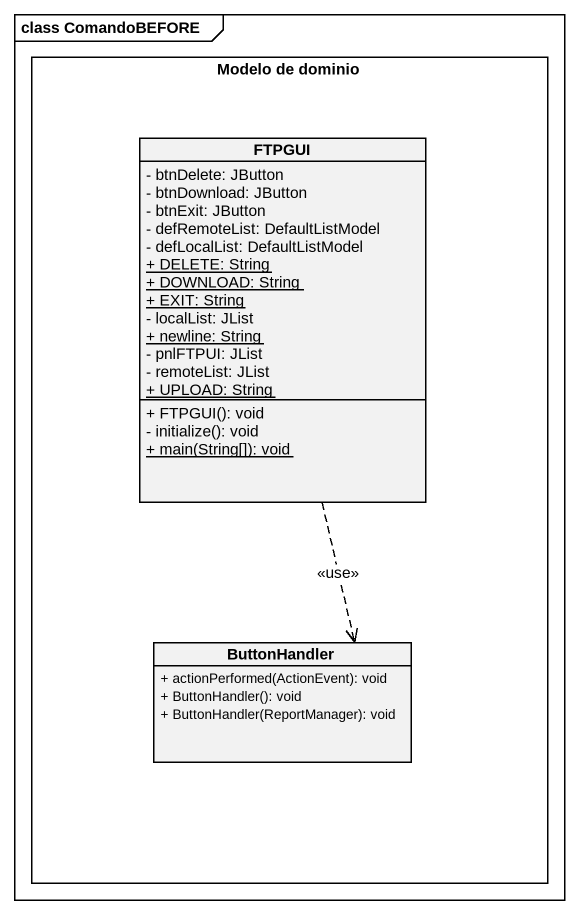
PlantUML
@startuml
mainframe class ComandoBEFORE
hide circle
hide empty members
skinparam classAttributeIconSize 0
rectangle "Modelo de dominio" as Modelo_de_dominio {
  class FTPGUI {
    - btnDelete: JButton
    - btnDownload: JButton
    - btnExit: JButton
    - defRemoteList: DefaultListModel
    - defLocalList: DefaultListModel
    {static} + DELETE: String
    {static} + DOWNLOAD: String
    {static} + EXIT: String
    - localList: JList
    {static} + newline: String
    - pnlFTPUI: JList
    - remoteList: JList
    {static} + UPLOAD: String
    + FTPGUI(): void
    - initialize(): void
    {static} + main(String[]): void
  }
  class ButtonHandler {
    + actionPerformed(ActionEvent): void
    + ButtonHandler(): void
    + ButtonHandler(ReportManager): void
  }
}
FTPGUI ..> ButtonHandler : <<use>>
@enduml
